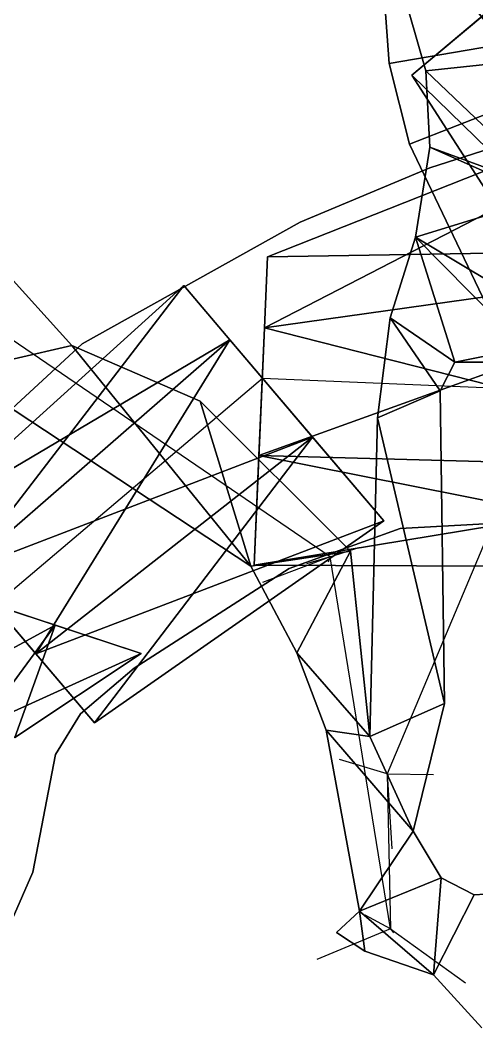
# Model space of a CAD drawing. Extents: x 271818 to 271947, y 5067178 to 5068401.
# Drawn here: x 271855.76 to 271864.04, y 5067267.64 to 5067285.94 of the extents above; entities that cross this region are included whole.
import ezdxf

# ---------------------------------------------------------------- set-up
doc = ezdxf.new("R2010")
doc.units = 0
doc.layers.add('CENTERLINE', color=4, linetype='CONTINUOUS')
doc.layers.add('WALLS', color=7, linetype='CONTINUOUS')

msp = doc.modelspace()

# ---------------------------------------------------------------- linework, layer by layer
at = {"layer": 'CENTERLINE'}
for p, q in [((271861.379, 5067276.192, 794.698), (271853.674, 5067281.451, 795.464)), ((271855.292, 5067275.313, 777.399), (271860.15, 5067279.439, 775.762)), ((271860.15, 5067279.439, 775.762), (271870.436, 5067278.997, 773.157)), ((271864.956, 5067278.296, 797.837), (271862.413, 5067272.251, 796.467)), ((271862.472, 5067269.436, 792.592), (271861.379, 5067276.192, 794.698)), ((271862.413, 5067272.251, 796.467), (271862.472, 5067269.436, 792.592))]:
    msp.add_line(p, q, dxfattribs=at)
at = {"layer": 'SPLAY_SHOTS'}
for p, q in [((271861.379, 5067276.192, 794.698), (271861.898, 5067276.359, 794.922)), ((271861.379, 5067276.192, 794.698), (271860.155, 5067275.727, 795.248)), ((271861.379, 5067276.192, 794.698), (271860.95, 5067276.066, 793.606)), ((271861.379, 5067276.192, 794.698), (271861.342, 5067276.093, 795.227)), ((271862.413, 5067272.251, 796.467), (271861.551, 5067272.51, 796.486)), ((271862.413, 5067272.251, 796.467), (271862.499, 5067270.888, 792.001)), ((271862.413, 5067272.251, 796.467), (271862.431, 5067272.207, 795.228)), ((271862.413, 5067272.251, 796.467), (271863.253, 5067272.238, 796.44)), ((271862.472, 5067269.436, 792.592), (271862.012, 5067269.681, 795.374)), ((271862.472, 5067269.436, 792.592), (271861.141, 5067268.88, 792.821)), ((271862.472, 5067269.436, 792.592), (271862.526, 5067269.363, 791.606)), ((271862.472, 5067269.436, 792.592), (271863.836, 5067268.452, 792.838))]:
    msp.add_line(p, q, dxfattribs=at)
at = {"layer": 'WALLS'}
for points in [[(271866.123, 5067283.442, 795.695), (271862.3, 5067291.025, 797.283), (271864.266, 5067291.677, 797.283)], [(271866.123, 5067283.442, 795.695), (271864.266, 5067291.677, 801.783), (271862.3, 5067291.025, 801.783)], [(271865.314, 5067291.568, 796.664), (271862.664, 5067286.602, 795.626), (271867.782, 5067285.514, 795.718)], [(271867.782, 5067285.514, 801.743), (271862.664, 5067286.602, 800.611), (271865.314, 5067291.568, 801.471)], [(271866.123, 5067283.442, 795.695), (271862.3, 5067291.025, 801.783), (271860.632, 5067290.472, 799.147)], [(271866.123, 5067283.442, 795.695), (271860.632, 5067290.472, 797.283), (271862.3, 5067291.025, 797.283)], [(271866.123, 5067283.442, 795.695), (271862.3, 5067291.025, 797.283), (271866.123, 5067283.442, 795.695)], [(271866.123, 5067283.442, 795.695), (271862.3, 5067291.025, 801.783), (271866.123, 5067283.442, 795.695)], [(271866.123, 5067283.442, 795.695), (271860.632, 5067290.472, 799.147), (271866.123, 5067283.442, 795.695)], [(271866.123, 5067283.442, 795.695), (271860.632, 5067290.472, 799.147), (271860.632, 5067290.472, 797.283)], [(271866.123, 5067283.442, 795.695), (271860.632, 5067290.472, 797.283), (271866.123, 5067283.442, 795.695)], [(271866.059, 5067287.622, 805.247), (271864.25, 5067286.105, 805.247), (271862.859, 5067284.938, 805.247)], [(271866.059, 5067287.622, 805.247), (271862.859, 5067284.938, 805.247), (271862.859, 5067284.938, 805.993)], [(271866.059, 5067287.622, 805.247), (271862.859, 5067284.938, 805.993), (271864.25, 5067286.105, 807.047)], [(271862.331, 5067286.813, 804.687), (271862.331, 5067286.813, 800.582), (271862.448, 5067285.148, 802.781)], [(271862.448, 5067285.148, 802.781), (271862.331, 5067286.813, 800.582), (271862.448, 5067285.148, 799.354)], [(271862.331, 5067286.813, 800.582), (271862.448, 5067285.148, 799.354), (271869.738, 5067286.401, 799.698)], [(271869.738, 5067286.401, 802.208), (271862.448, 5067285.148, 802.781), (271862.331, 5067286.813, 804.687)], [(271862.664, 5067286.602, 800.611), (271862.664, 5067286.602, 795.626), (271863.113, 5067285.02, 799.914)], [(271863.113, 5067285.02, 799.914), (271862.664, 5067286.602, 795.626), (271863.113, 5067285.02, 795.518)], [(271867.782, 5067285.514, 795.718), (271862.664, 5067286.602, 795.626), (271863.113, 5067285.02, 795.518)], [(271863.113, 5067285.02, 799.914), (271862.664, 5067286.602, 800.611), (271867.782, 5067285.514, 801.743)], [(271869.738, 5067286.401, 799.698), (271862.448, 5067285.148, 799.354), (271862.82, 5067283.683, 798.465)], [(271862.82, 5067283.683, 800.598), (271862.448, 5067285.148, 802.781), (271869.738, 5067286.401, 802.208)], [(271864.344, 5067280.495, 797.508), (271869.738, 5067286.401, 799.698), (271862.82, 5067283.683, 798.465)], [(271862.82, 5067283.683, 800.598), (271869.738, 5067286.401, 802.208), (271864.344, 5067280.495, 798.071)], [(271864.25, 5067286.105, 805.247), (271871.397, 5067276.617, 800.836), (271862.859, 5067284.938, 805.247)], [(271862.859, 5067284.938, 805.993), (271869.332, 5067274.886, 801.664), (271864.25, 5067286.105, 807.047)], [(271860.244, 5067281.637, 774.851), (271870.728, 5067285.791, 770.341), (271860.189, 5067280.349, 773.562)], [(271860.189, 5067280.349, 773.562), (271870.728, 5067285.791, 770.341), (271870.557, 5067281.811, 766.357)], [(271860.244, 5067281.637, 776.674), (271870.557, 5067281.811, 779.957), (271870.728, 5067285.791, 775.974)], [(271860.244, 5067281.637, 776.674), (271870.728, 5067285.791, 775.974), (271860.244, 5067281.637, 774.851)], [(271860.244, 5067281.637, 774.851), (271870.728, 5067285.791, 775.974), (271870.728, 5067285.791, 770.341)], [(271865.429, 5067282.809, 795.683), (271867.782, 5067285.514, 795.718), (271863.113, 5067285.02, 795.518)], [(271863.113, 5067285.02, 799.914), (271867.782, 5067285.514, 801.743), (271865.429, 5067282.809, 797.935)], [(271862.448, 5067285.148, 802.781), (271862.448, 5067285.148, 799.354), (271862.82, 5067283.683, 800.598)], [(271862.82, 5067283.683, 800.598), (271862.448, 5067285.148, 799.354), (271862.82, 5067283.683, 798.465)], [(271863.113, 5067285.02, 799.914), (271863.113, 5067285.02, 795.518), (271863.189, 5067283.633, 799.42)], [(271863.189, 5067283.633, 799.42), (271863.113, 5067285.02, 795.518), (271863.189, 5067283.633, 795.471)], [(271863.113, 5067285.02, 795.518), (271863.189, 5067283.633, 795.471), (271865.429, 5067282.809, 795.683)], [(271865.429, 5067282.809, 797.935), (271863.189, 5067283.633, 799.42), (271863.113, 5067285.02, 799.914)], [(271862.859, 5067284.938, 805.247), (271871.397, 5067276.617, 800.836), (271869.332, 5067274.886, 800.836)], [(271862.859, 5067284.938, 805.247), (271869.332, 5067274.886, 800.836), (271862.859, 5067284.938, 805.993)], [(271862.859, 5067284.938, 805.993), (271869.332, 5067274.886, 800.836), (271869.332, 5067274.886, 801.664)], [(271866.206, 5067284.224, 776.983), (271866.206, 5067284.224, 770.179), (271863.185, 5067283.253, 777.643)], [(271863.185, 5067283.253, 777.643), (271866.206, 5067284.224, 770.179), (271863.185, 5067283.253, 771.992)], [(271862.82, 5067283.683, 800.598), (271862.82, 5067283.683, 798.465), (271864.344, 5067280.495, 798.071)], [(271864.344, 5067280.495, 798.071), (271862.82, 5067283.683, 798.465), (271864.344, 5067280.495, 797.508)], [(271863.189, 5067283.633, 799.42), (271863.189, 5067283.633, 795.471), (271862.93, 5067281.997, 799.344)], [(271862.93, 5067281.997, 799.344), (271863.189, 5067283.633, 795.471), (271862.93, 5067281.997, 795.279)], [(271865.248, 5067282.713, 795.664), (271863.189, 5067283.633, 795.471), (271862.93, 5067281.997, 795.279)], [(271862.93, 5067281.997, 799.344), (271863.189, 5067283.633, 799.42), (271865.248, 5067282.713, 798.239)], [(271863.189, 5067283.633, 795.471), (271865.248, 5067282.713, 795.664), (271865.429, 5067282.809, 795.683)], [(271865.429, 5067282.809, 797.935), (271865.248, 5067282.713, 798.239), (271863.189, 5067283.633, 799.42)], [(271863.185, 5067283.253, 777.643), (271863.185, 5067283.253, 771.992), (271860.833, 5067282.271, 778.052)], [(271860.833, 5067282.271, 778.052), (271863.185, 5067283.253, 771.992), (271860.833, 5067282.271, 773.189)], [(271865.248, 5067282.713, 795.664), (271862.93, 5067281.997, 795.279), (271865.114, 5067280.684, 795.225)], [(271865.114, 5067280.684, 799.84), (271862.93, 5067281.997, 799.344), (271865.248, 5067282.713, 798.239)], [(271860.833, 5067282.271, 778.052), (271860.833, 5067282.271, 773.189), (271856.883, 5067280.061, 778.854)], [(271856.883, 5067280.061, 778.854), (271860.833, 5067282.271, 773.189), (271856.883, 5067280.061, 774.412)], [(271862.93, 5067281.997, 799.344), (271862.93, 5067281.997, 795.279), (271862.468, 5067280.53, 799.199)], [(271862.468, 5067280.53, 799.199), (271862.93, 5067281.997, 795.279), (271862.468, 5067280.53, 794.958)], [(271862.93, 5067281.997, 795.279), (271862.468, 5067280.53, 794.958), (271863.639, 5067279.725, 794.837)], [(271863.639, 5067279.725, 799.088), (271862.468, 5067280.53, 799.199), (271862.93, 5067281.997, 799.344)], [(271865.114, 5067280.684, 795.225), (271862.93, 5067281.997, 795.279), (271864.915, 5067279.983, 794.973)], [(271864.915, 5067279.983, 799.491), (271862.93, 5067281.997, 799.344), (271865.114, 5067280.684, 799.84)], [(271863.639, 5067279.725, 794.837), (271864.915, 5067279.983, 794.973), (271862.93, 5067281.997, 795.279)], [(271862.93, 5067281.997, 799.344), (271864.915, 5067279.983, 799.491), (271863.639, 5067279.725, 799.088)], [(271860.189, 5067280.349, 773.562), (271870.557, 5067281.811, 766.357), (271860.089, 5067278.032, 773.562)], [(271860.089, 5067278.032, 773.562), (271870.557, 5067281.811, 766.357), (271870.383, 5067277.756, 766.357)], [(271860.189, 5067280.349, 777.962), (271870.383, 5067277.756, 779.957), (271870.557, 5067281.811, 779.957)], [(271860.189, 5067280.349, 777.962), (271870.557, 5067281.811, 779.957), (271860.244, 5067281.637, 776.674)], [(271860.189, 5067280.349, 773.562), (271860.189, 5067280.349, 777.962), (271860.244, 5067281.637, 776.674)], [(271860.189, 5067280.349, 773.562), (271860.244, 5067281.637, 776.674), (271860.244, 5067281.637, 774.851)], [(271855.409, 5067281.457, 794.559), (271854.599, 5067279.548, 794.437), (271856.696, 5067280.029, 794.436)], [(271856.696, 5067280.029, 796.496), (271854.599, 5067279.548, 796.494), (271855.409, 5067281.457, 796.568)], [(271856.696, 5067280.029, 796.496), (271856.696, 5067280.029, 794.436), (271855.409, 5067281.457, 796.568)], [(271855.409, 5067281.457, 796.568), (271856.696, 5067280.029, 794.436), (271855.409, 5067281.457, 794.559)], [(271853.997, 5067276.838, 778.227), (271859.56, 5067280.134, 777.962), (271858.726, 5067281.116, 776.674)], [(271853.997, 5067276.838, 778.227), (271858.726, 5067281.116, 776.674), (271853.997, 5067276.838, 776.57)], [(271853.997, 5067276.838, 776.57), (271858.726, 5067281.116, 776.674), (271858.726, 5067281.116, 774.851)], [(271853.997, 5067276.838, 776.57), (271858.726, 5067281.116, 774.851), (271854.756, 5067275.945, 775.399)], [(271854.756, 5067275.945, 775.399), (271858.726, 5067281.116, 774.851), (271859.56, 5067280.134, 773.562)], [(271859.56, 5067280.134, 773.562), (271858.726, 5067281.116, 776.674), (271859.56, 5067280.134, 777.962)], [(271859.56, 5067280.134, 773.562), (271858.726, 5067281.116, 774.851), (271858.726, 5067281.116, 776.674)], [(271862.468, 5067280.53, 797.367), (271862.468, 5067280.53, 795.427), (271862.238, 5067278.716, 797.203)], [(271862.238, 5067278.716, 797.203), (271862.468, 5067280.53, 795.427), (271862.238, 5067278.716, 795.286)], [(271862.468, 5067280.53, 795.427), (271862.238, 5067278.716, 795.286), (271863.378, 5067279.204, 796.161)], [(271863.378, 5067279.204, 797.993), (271862.238, 5067278.716, 797.203), (271862.468, 5067280.53, 797.367)], [(271862.468, 5067280.53, 799.199), (271862.468, 5067280.53, 794.958), (271863.378, 5067279.204, 798.87)], [(271863.378, 5067279.204, 798.87), (271862.468, 5067280.53, 794.958), (271863.378, 5067279.204, 794.669)], [(271862.468, 5067280.53, 794.958), (271863.378, 5067279.204, 794.669), (271863.639, 5067279.725, 794.837)], [(271863.639, 5067279.725, 799.088), (271863.378, 5067279.204, 798.87), (271862.468, 5067280.53, 799.199)], [(271863.378, 5067279.204, 797.993), (271863.378, 5067279.204, 796.161), (271862.468, 5067280.53, 797.367)], [(271862.468, 5067280.53, 797.367), (271863.378, 5067279.204, 796.161), (271862.468, 5067280.53, 795.427)], [(271860.189, 5067280.349, 773.562), (271860.089, 5067278.032, 773.562), (271860.004, 5067276.042, 774.851)], [(271860.189, 5067280.349, 773.562), (271860.004, 5067276.042, 774.851), (271860.004, 5067276.042, 776.674)], [(271860.189, 5067280.349, 773.562), (271860.004, 5067276.042, 776.674), (271860.089, 5067278.032, 777.962)], [(271860.089, 5067278.032, 777.962), (271870.383, 5067277.756, 779.957), (271860.189, 5067280.349, 777.962)], [(271860.189, 5067280.349, 773.562), (271860.089, 5067278.032, 777.962), (271860.189, 5067280.349, 777.962)], [(271854.756, 5067275.945, 779.399), (271859.56, 5067280.134, 777.962), (271853.997, 5067276.838, 778.227)], [(271854.756, 5067275.945, 775.399), (271859.56, 5067280.134, 773.562), (271856.043, 5067274.429, 775.399)], [(271854.756, 5067275.945, 779.399), (271861.062, 5067278.366, 777.962), (271859.56, 5067280.134, 777.962)], [(271856.043, 5067274.429, 775.399), (271859.56, 5067280.134, 773.562), (271861.062, 5067278.366, 773.562)], [(271859.56, 5067280.134, 773.562), (271862.351, 5067276.847, 774.851), (271861.062, 5067278.366, 773.562)], [(271859.56, 5067280.134, 773.562), (271862.351, 5067276.847, 776.674), (271862.351, 5067276.847, 774.851)], [(271859.56, 5067280.134, 773.562), (271861.062, 5067278.366, 777.962), (271862.351, 5067276.847, 776.674)], [(271859.56, 5067280.134, 773.562), (271859.56, 5067280.134, 777.962), (271861.062, 5067278.366, 777.962)], [(271859.942, 5067276.02, 794.307), (271856.696, 5067280.029, 794.436), (271854.599, 5067279.548, 794.437)], [(271854.599, 5067279.548, 796.494), (271856.696, 5067280.029, 796.496), (271859.942, 5067276.02, 796.429)], [(271856.883, 5067280.061, 778.854), (271856.883, 5067280.061, 774.412), (271855.128, 5067278.445, 779.185)], [(271855.128, 5067278.445, 779.185), (271856.883, 5067280.061, 774.412), (271855.128, 5067278.445, 775.316)], [(271859.024, 5067279.017, 796.536), (271859.024, 5067279.017, 794.499), (271856.696, 5067280.029, 796.496)], [(271856.696, 5067280.029, 796.496), (271859.024, 5067279.017, 794.499), (271856.696, 5067280.029, 794.436)], [(271859.024, 5067279.017, 794.499), (271856.696, 5067280.029, 794.436), (271859.942, 5067276.02, 794.307)], [(271859.942, 5067276.02, 796.429), (271856.696, 5067280.029, 796.496), (271859.024, 5067279.017, 796.536)], [(271864.596, 5067279.729, 794.874), (271864.915, 5067279.983, 794.973), (271863.639, 5067279.725, 794.837)], [(271863.639, 5067279.725, 799.088), (271864.915, 5067279.983, 799.491), (271864.596, 5067279.729, 799.266)], [(271863.378, 5067279.204, 798.87), (271863.378, 5067279.204, 794.669), (271863.639, 5067279.725, 799.088)], [(271863.639, 5067279.725, 799.088), (271863.378, 5067279.204, 794.669), (271863.639, 5067279.725, 794.837)], [(271863.639, 5067279.725, 799.088), (271863.639, 5067279.725, 794.837), (271864.596, 5067279.729, 799.266)], [(271864.596, 5067279.729, 799.266), (271863.639, 5067279.725, 794.837), (271864.596, 5067279.729, 794.874)], [(271854.599, 5067279.548, 796.494), (271854.599, 5067279.548, 794.437), (271859.942, 5067276.02, 796.429)], [(271859.942, 5067276.02, 796.429), (271854.599, 5067279.548, 794.437), (271859.942, 5067276.02, 794.307)], [(271863.378, 5067279.204, 796.161), (271862.238, 5067278.716, 795.286), (271863.453, 5067273.526, 795.226)], [(271863.453, 5067273.526, 797.251), (271862.238, 5067278.716, 797.203), (271863.378, 5067279.204, 797.993)], [(271863.453, 5067273.526, 797.251), (271863.453, 5067273.526, 795.226), (271863.378, 5067279.204, 797.993)], [(271863.378, 5067279.204, 797.993), (271863.453, 5067273.526, 795.226), (271863.378, 5067279.204, 796.161)], [(271861.747, 5067276.295, 796.314), (271861.747, 5067276.295, 794.118), (271859.024, 5067279.017, 796.536)], [(271859.024, 5067279.017, 796.536), (271861.747, 5067276.295, 794.118), (271859.024, 5067279.017, 794.499)], [(271861.747, 5067276.295, 794.118), (271859.024, 5067279.017, 794.499), (271859.942, 5067276.02, 794.307)], [(271859.942, 5067276.02, 796.429), (271859.024, 5067279.017, 796.536), (271861.747, 5067276.295, 796.314)], [(271862.238, 5067278.716, 797.203), (271862.238, 5067278.716, 795.286), (271862.097, 5067272.928, 797.582)], [(271862.097, 5067272.928, 797.582), (271862.238, 5067278.716, 795.286), (271862.097, 5067272.928, 794.334)], [(271863.453, 5067273.526, 795.226), (271862.238, 5067278.716, 795.286), (271862.097, 5067272.928, 794.334)], [(271862.097, 5067272.928, 797.582), (271862.238, 5067278.716, 797.203), (271863.453, 5067273.526, 797.251)], [(271856.043, 5067274.429, 779.399), (271861.062, 5067278.366, 777.962), (271854.756, 5067275.945, 779.399)], [(271856.043, 5067274.429, 775.399), (271861.062, 5067278.366, 773.562), (271857.105, 5067273.179, 776.57)], [(271856.043, 5067274.429, 779.399), (271862.351, 5067276.847, 776.674), (271861.062, 5067278.366, 777.962)], [(271857.105, 5067273.179, 776.57), (271861.062, 5067278.366, 773.562), (271862.351, 5067276.847, 774.851)], [(271860.089, 5067278.032, 773.562), (271870.383, 5067277.756, 766.357), (271860.004, 5067276.042, 774.851)], [(271860.004, 5067276.042, 776.674), (271870.307, 5067276, 775.974), (271860.089, 5067278.032, 777.962)], [(271860.089, 5067278.032, 777.962), (271870.307, 5067276, 775.974), (271870.383, 5067277.756, 779.957)], [(271860.004, 5067276.042, 774.851), (271870.383, 5067277.756, 766.357), (271870.307, 5067276, 770.341)], [(271857.105, 5067273.179, 778.227), (271862.351, 5067276.847, 776.674), (271856.043, 5067274.429, 779.399)], [(271857.105, 5067273.179, 776.57), (271862.351, 5067276.847, 774.851), (271857.105, 5067273.179, 778.227)], [(271857.105, 5067273.179, 778.227), (271862.351, 5067276.847, 774.851), (271862.351, 5067276.847, 776.674)], [(271865.396, 5067276.856, 777.814), (271865.396, 5067276.856, 771.548), (271862.649, 5067276.707, 778.11)], [(271862.649, 5067276.707, 778.11), (271865.396, 5067276.856, 771.548), (271862.649, 5067276.707, 773.245)], [(271862.649, 5067276.707, 778.11), (271862.649, 5067276.707, 773.245), (271860.636, 5067275.98, 778.576)], [(271860.636, 5067275.98, 778.576), (271862.649, 5067276.707, 773.245), (271860.636, 5067275.98, 774.146)], [(271859.942, 5067276.02, 794.307), (271860.778, 5067274.449, 794.273), (271861.747, 5067276.295, 794.118)], [(271861.747, 5067276.295, 796.314), (271860.778, 5067274.449, 796.57), (271859.942, 5067276.02, 796.429)], [(271862.097, 5067272.928, 794.334), (271861.747, 5067276.295, 794.118), (271860.778, 5067274.449, 794.273)], [(271860.778, 5067274.449, 796.57), (271861.747, 5067276.295, 796.314), (271862.097, 5067272.928, 797.582)], [(271862.097, 5067272.928, 797.582), (271862.097, 5067272.928, 794.334), (271861.747, 5067276.295, 796.314)], [(271861.747, 5067276.295, 796.314), (271862.097, 5067272.928, 794.334), (271861.747, 5067276.295, 794.118)], [(271854.756, 5067275.945, 775.399), (271856.043, 5067274.429, 775.399), (271857.105, 5067273.179, 776.57)], [(271854.756, 5067275.945, 775.399), (271857.105, 5067273.179, 776.57), (271857.105, 5067273.179, 778.227)], [(271854.756, 5067275.945, 775.399), (271857.105, 5067273.179, 778.227), (271856.043, 5067274.429, 779.399)], [(271854.756, 5067275.945, 775.399), (271856.043, 5067274.429, 779.399), (271854.756, 5067275.945, 779.399)], [(271860.636, 5067275.98, 778.576), (271860.636, 5067275.98, 774.146), (271857.825, 5067274.172, 778.969)], [(271857.825, 5067274.172, 778.969), (271860.636, 5067275.98, 774.146), (271857.825, 5067274.172, 775.71)], [(271859.942, 5067276.02, 796.429), (271859.942, 5067276.02, 794.307), (271860.778, 5067274.449, 796.57)], [(271860.778, 5067274.449, 796.57), (271859.942, 5067276.02, 794.307), (271860.778, 5067274.449, 794.273)], [(271860.004, 5067276.042, 774.851), (271870.307, 5067276, 770.341), (271860.004, 5067276.042, 776.674)], [(271860.004, 5067276.042, 776.674), (271870.307, 5067276, 770.341), (271870.307, 5067276, 775.974)], [(271853.788, 5067273.529, 779.635), (271856.394, 5067274.95, 779.399), (271854.505, 5067275.573, 779.399)], [(271855.046, 5067273.114, 775.435), (271854.505, 5067275.573, 775.399), (271856.394, 5067274.95, 775.399)], [(271854.505, 5067275.573, 775.399), (271857.951, 5067274.436, 776.57), (271856.394, 5067274.95, 775.399)], [(271854.505, 5067275.573, 775.399), (271857.951, 5067274.436, 778.227), (271857.951, 5067274.436, 776.57)], [(271854.505, 5067275.573, 775.399), (271856.394, 5067274.95, 779.399), (271857.951, 5067274.436, 778.227)], [(271854.505, 5067275.573, 775.399), (271854.505, 5067275.573, 779.399), (271856.394, 5067274.95, 779.399)], [(271855.046, 5067273.114, 779.635), (271856.394, 5067274.95, 779.399), (271853.788, 5067273.529, 779.635)], [(271855.046, 5067273.114, 775.435), (271856.394, 5067274.95, 775.399), (271855.658, 5067272.912, 776.665)], [(271855.046, 5067273.114, 779.635), (271857.951, 5067274.436, 778.227), (271856.394, 5067274.95, 779.399)], [(271855.658, 5067272.912, 776.665), (271856.394, 5067274.95, 775.399), (271857.951, 5067274.436, 776.57)], [(271855.658, 5067272.912, 778.405), (271857.951, 5067274.436, 778.227), (271855.046, 5067273.114, 779.635)], [(271855.658, 5067272.912, 776.665), (271857.951, 5067274.436, 776.57), (271855.658, 5067272.912, 778.405)], [(271855.658, 5067272.912, 778.405), (271857.951, 5067274.436, 776.57), (271857.951, 5067274.436, 778.227)], [(271860.778, 5067274.449, 796.57), (271860.778, 5067274.449, 794.273), (271861.308, 5067273.043, 797.214)], [(271861.308, 5067273.043, 797.214), (271860.778, 5067274.449, 794.273), (271861.308, 5067273.043, 794.457)], [(271862.097, 5067272.928, 794.334), (271860.778, 5067274.449, 794.273), (271861.308, 5067273.043, 794.457)], [(271861.308, 5067273.043, 797.214), (271860.778, 5067274.449, 796.57), (271862.097, 5067272.928, 797.582)], [(271857.825, 5067274.172, 778.969), (271857.825, 5067274.172, 775.71), (271856.852, 5067273.341, 778.86)], [(271856.852, 5067273.341, 778.86), (271857.825, 5067274.172, 775.71), (271856.852, 5067273.341, 776.29)], [(271862.097, 5067272.928, 794.334), (271862.887, 5067271.211, 793.677), (271863.453, 5067273.526, 795.226)], [(271863.453, 5067273.526, 797.251), (271862.887, 5067271.211, 796.722), (271862.097, 5067272.928, 797.582)], [(271862.887, 5067271.211, 796.722), (271862.887, 5067271.211, 793.677), (271863.453, 5067273.526, 797.251)], [(271863.453, 5067273.526, 797.251), (271862.887, 5067271.211, 793.677), (271863.453, 5067273.526, 795.226)], [(271856.852, 5067273.341, 778.86), (271856.852, 5067273.341, 776.29), (271856.401, 5067272.603, 778.741)], [(271856.401, 5067272.603, 778.741), (271856.852, 5067273.341, 776.29), (271856.401, 5067272.603, 776.657)], [(271861.308, 5067273.043, 797.214), (271861.308, 5067273.043, 794.457), (271861.913, 5067269.758, 795.165)], [(271861.913, 5067269.758, 795.165), (271861.308, 5067273.043, 794.457), (271861.913, 5067269.758, 792.256)], [(271862.097, 5067272.928, 794.334), (271861.308, 5067273.043, 794.457), (271862.887, 5067271.211, 793.677)], [(271862.887, 5067271.211, 796.722), (271861.308, 5067273.043, 797.214), (271862.097, 5067272.928, 797.582)], [(271862.887, 5067271.211, 793.677), (271861.308, 5067273.043, 794.457), (271861.913, 5067269.758, 792.256)], [(271861.913, 5067269.758, 795.165), (271861.308, 5067273.043, 797.214), (271862.887, 5067271.211, 796.722)], [(271856.401, 5067272.603, 778.741), (271856.401, 5067272.603, 776.657), (271855.989, 5067270.467, 779.326)], [(271855.989, 5067270.467, 779.326), (271856.401, 5067272.603, 776.657), (271855.989, 5067270.467, 776.969)], [(271862.887, 5067271.211, 793.677), (271861.913, 5067269.758, 792.256), (271863.393, 5067270.361, 793.148)], [(271863.393, 5067270.361, 795.231), (271861.913, 5067269.758, 795.165), (271862.887, 5067271.211, 796.722)], [(271863.393, 5067270.361, 795.231), (271863.393, 5067270.361, 793.148), (271862.887, 5067271.211, 796.722)], [(271862.887, 5067271.211, 796.722), (271863.393, 5067270.361, 793.148), (271862.887, 5067271.211, 793.677)], [(271855.989, 5067270.467, 779.326), (271855.989, 5067270.467, 776.969), (271855.422, 5067269.175, 779.532)], [(271855.422, 5067269.175, 779.532), (271855.989, 5067270.467, 776.969), (271855.422, 5067269.175, 777.462)], [(271863.257, 5067268.602, 792.301), (271863.393, 5067270.361, 793.148), (271861.913, 5067269.758, 792.256)], [(271861.913, 5067269.758, 795.165), (271863.393, 5067270.361, 795.231), (271863.257, 5067268.602, 794.364)], [(271863.994, 5067270.051, 793.18), (271863.393, 5067270.361, 793.148), (271863.257, 5067268.602, 792.301)], [(271863.257, 5067268.602, 794.364), (271863.393, 5067270.361, 795.231), (271863.994, 5067270.051, 795.214)], [(271863.994, 5067270.051, 795.214), (271863.994, 5067270.051, 793.18), (271863.393, 5067270.361, 795.231)], [(271863.393, 5067270.361, 795.231), (271863.994, 5067270.051, 793.18), (271863.393, 5067270.361, 793.148)], [(271863.994, 5067270.051, 794.575), (271863.994, 5067270.051, 788.401), (271863.257, 5067268.602, 793.922)], [(271863.257, 5067268.602, 793.922), (271863.994, 5067270.051, 788.401), (271863.257, 5067268.602, 787.809)], [(271863.257, 5067268.602, 794.364), (271863.257, 5067268.602, 792.301), (271863.994, 5067270.051, 795.214)], [(271863.994, 5067270.051, 795.214), (271863.257, 5067268.602, 792.301), (271863.994, 5067270.051, 793.18)], [(271864.392, 5067270.076, 794.774), (271864.392, 5067270.076, 788.579), (271863.994, 5067270.051, 794.575)], [(271863.994, 5067270.051, 794.575), (271864.392, 5067270.076, 788.579), (271863.994, 5067270.051, 788.401)], [(271861.913, 5067269.758, 795.165), (271861.913, 5067269.758, 792.256), (271861.495, 5067269.371, 794.455)], [(271861.495, 5067269.371, 794.455), (271861.913, 5067269.758, 792.256), (271861.495, 5067269.371, 792.431)], [(271861.913, 5067269.758, 792.256), (271861.495, 5067269.371, 792.431), (271862.009, 5067269.028, 792.149)], [(271862.009, 5067269.028, 794.266), (271861.495, 5067269.371, 794.455), (271861.913, 5067269.758, 795.165)], [(271861.913, 5067269.758, 792.256), (271862.009, 5067269.028, 792.149), (271863.257, 5067268.602, 792.301)], [(271863.257, 5067268.602, 794.364), (271862.009, 5067269.028, 794.266), (271861.913, 5067269.758, 795.165)], [(271861.495, 5067269.371, 794.455), (271861.495, 5067269.371, 792.431), (271862.009, 5067269.028, 794.266)], [(271862.009, 5067269.028, 794.266), (271861.495, 5067269.371, 792.431), (271862.009, 5067269.028, 792.149)], [(271862.009, 5067269.028, 794.266), (271862.009, 5067269.028, 792.149), (271863.257, 5067268.602, 794.364)], [(271863.257, 5067268.602, 794.364), (271862.009, 5067269.028, 792.149), (271863.257, 5067268.602, 792.301)], [(271863.257, 5067268.602, 793.922), (271863.257, 5067268.602, 787.809), (271864.132, 5067267.637, 794.155)], [(271864.132, 5067267.637, 794.155), (271863.257, 5067268.602, 787.809), (271864.132, 5067267.637, 787.754)]]:
    msp.add_3dface(points, dxfattribs=at)

doc.saveas('drawing.dxf')
